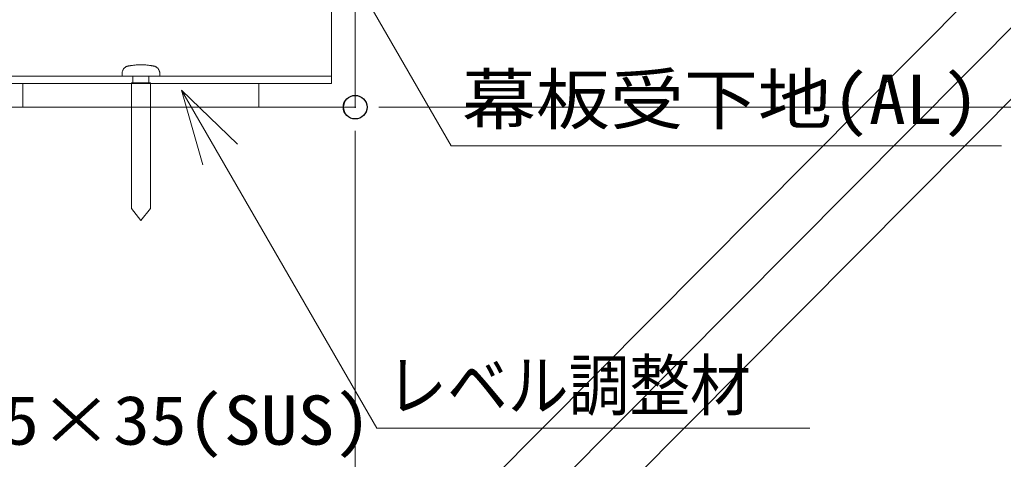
# Model space of a CAD drawing. Units: millimetres, scale not verified. Extents: x -829 to 829, y -160 to 161.
# Drawn here: x 215.25 to 256.93, y -52.06 to -33.41 of the extents above; entities that cross this region are included whole.
import ezdxf
from ezdxf.enums import TextEntityAlignment as Align

# ---------------------------------------------------------------- set-up
doc = ezdxf.new("R2010")
doc.units = ezdxf.units.MM
doc.header["$LTSCALE"] = 2
doc.header["$PDMODE"] = 32
doc.header["$PDSIZE"] = 1
for name, color, linetype, lineweight in [('0-0_一般', 4, 'Continuous', 9), ('0-1_根太', 4, 'Continuous', 9), ('0-4_寸法', 7, 'Continuous', 9), ('0-7_文字', 4, 'Continuous', 9)]:
    doc.layers.add(name, color=color, linetype=linetype, lineweight=lineweight)
doc.layers.add('0-6_Defpoints', color=7, linetype='Continuous')
doc.styles.add('ＭＳ ゴシック', font='')
doc.styles.get('ＭＳ ゴシック').set_extended_font_data('MS Gothic')

# ---------------------------------------------------------------- blocks, each defined once
blk = doc.blocks.new('グループ-78-1')
at = {"layer": '0-1_根太'}
for p, q in [((410.78, 50), (410.78, 120)), ((-230.02, 53.2), (410.78, 53.2)), ((-230.02, 50), (410.78, 50))]:
    blk.add_line(p, q, dxfattribs=at)
blk = doc.blocks.new('グループ-84-1')
at = {"layer": '0-0_一般'}
for p, q in [((326.59, 53.2), (326.59, 50.4)), ((333.38, 50.4), (333.38, 53.2))]:
    blk.add_line(p, q, dxfattribs=at)
for points in [[(321.98, 53.2), (321.98, 53.25), (321.98, 53.3), (321.98, 53.36), (321.98, 53.41), (321.98, 53.46), (321.98, 53.51), (321.98, 53.57), (321.98, 53.62), (321.98, 53.67), (321.98, 53.72), (321.98, 53.77), (321.98, 53.83), (321.98, 53.88), (321.98, 53.93), (321.98, 53.98), (321.98, 54.04), (321.98, 54.09), (321.98, 54.14), (321.98, 54.19), (321.98, 54.25), (321.98, 54.3), (321.99, 54.46), (322, 54.66), (322.03, 54.86), (322.07, 55.06), (322.13, 55.27), (322.2, 55.47), (322.29, 55.67), (322.39, 55.87), (322.5, 56.05), (322.63, 56.24), (322.77, 56.41), (322.92, 56.57), (323.08, 56.72), (323.25, 56.86), (323.43, 56.99), (323.61, 57.1), (323.8, 57.2), (323.99, 57.28)], [(323.99, 57.28), (324.19, 57.35), (324.39, 57.41), (324.58, 57.45), (324.71, 57.48), (324.77, 57.49), (324.83, 57.49), (324.89, 57.5), (324.95, 57.51), (325.01, 57.52), (325.08, 57.53), (325.14, 57.54), (325.2, 57.55), (325.26, 57.56), (325.32, 57.57), (325.38, 57.58), (325.44, 57.59), (325.51, 57.6), (325.57, 57.61), (325.63, 57.62), (325.69, 57.63), (325.75, 57.64), (325.81, 57.65), (325.87, 57.66), (325.94, 57.67), (326.08, 57.69), (326.45, 57.75), (326.83, 57.8), (327.21, 57.84), (327.58, 57.88), (327.96, 57.92), (328.34, 57.94), (328.71, 57.97), (329.09, 57.98), (329.46, 57.99), (329.84, 58), (330.22, 58), (330.59, 57.99), (330.97, 57.98), (331.35, 57.96)], [(331.35, 57.96), (331.72, 57.94), (332.1, 57.91), (332.48, 57.87), (332.85, 57.83), (333.23, 57.79), (333.61, 57.74), (333.98, 57.68), (334.04, 57.67), (334.11, 57.66), (334.17, 57.65), (334.23, 57.64), (334.29, 57.63), (334.35, 57.62), (334.41, 57.61), (334.47, 57.6), (334.54, 57.59), (334.6, 57.58), (334.66, 57.57), (334.72, 57.56), (334.78, 57.55), (334.84, 57.54), (334.9, 57.53), (334.97, 57.52), (335.03, 57.51), (335.09, 57.5), (335.15, 57.49), (335.21, 57.48), (335.27, 57.47), (335.43, 57.44), (335.63, 57.4), (335.82, 57.34), (336.02, 57.26), (336.21, 57.17), (336.4, 57.07), (336.58, 56.96), (336.76, 56.83), (336.93, 56.68), (337.09, 56.53), (337.24, 56.37)], [(337.24, 56.37), (337.37, 56.19), (337.5, 56.01), (337.61, 55.82), (337.7, 55.62), (337.78, 55.42), (337.85, 55.22), (337.9, 55.01), (337.94, 54.81), (337.97, 54.61), (337.98, 54.41), (337.98, 54.28), (337.98, 54.23), (337.98, 54.18), (337.98, 54.13), (337.98, 54.08), (337.98, 54.02), (337.98, 53.97), (337.98, 53.92), (337.98, 53.87), (337.98, 53.81), (337.98, 53.76), (337.98, 53.71), (337.98, 53.66), (337.98, 53.6), (337.98, 53.55), (337.98, 53.5), (337.98, 53.45), (337.98, 53.4), (337.98, 53.34), (337.98, 53.29), (337.98, 53.24), (337.79, 53.2), (337.04, 53.2), (336.29, 53.2), (335.54, 53.2), (334.78, 53.2), (334.03, 53.2), (333.28, 53.2), (332.52, 53.2)], [(332.52, 53.2), (331.77, 53.2), (331.02, 53.2), (330.26, 53.2), (329.51, 53.2), (328.76, 53.2), (328.01, 53.2), (327.25, 53.2), (326.5, 53.2), (325.75, 53.2), (324.99, 53.2), (324.24, 53.2), (323.49, 53.2), (322.74, 53.2), (321.98, 53.2), (321.98, 53.2)]]:
    blk.add_lwpolyline(points, dxfattribs=at)
blk.add_lwpolyline([(325.98, 50.4), (325.98, -3), (329.98, -8), (333.98, -3), (333.98, 50.4)], close=True, dxfattribs=at)
blk = doc.blocks.new('階段')
at = {"layer": '0-0_一般'}
blk.add_lwpolyline([(279.98, 50), (379.98, 50), (379.98, 40), (279.98, 40)], close=True, dxfattribs=at)
blk.add_blockref('グループ-84-1', (0, 0), dxfattribs=at)
at = {"layer": '0-1_根太'}
blk.add_blockref('グループ-78-1', (0, 0), dxfattribs=at)

msp = doc.modelspace()

# ---------------------------------------------------------------- linework, layer by layer
at = {"layer": '0-0_一般', "color": 7}
for p, q in [((280.687, -7.122), (212.42, -75.924)), ((283.687, -7.122), (215.42, -75.924)), ((286.687, -7.122), (218.42, -75.924))]:
    msp.add_line(p, q, dxfattribs=at)
at = {"layer": '0-0_一般', "color": 1}
msp.add_line((229.467, -7.122), (229.467, -37.122), dxfattribs=at)
msp.add_lwpolyline([(229.469, -37.122), (170.467, -37.122), (170.467, -67.122)], dxfattribs=at)
at = {"layer": '0-4_寸法'}
for p, q in [((230.469, -37.122), (320.489, -37.122)), ((229.467, -38.122), (229.467, -87.122))]:
    msp.add_line(p, q, dxfattribs=at)
at = {"layer": '0-6_Defpoints'}
for p in [(229.467, -37.122), (229.469, -37.122)]:
    msp.add_point(p, dxfattribs=at)
at = {"layer": '0-7_文字'}
for p, q in [((233.528, -38.756), (225.293, -24.491)), ((230.389, -50.742), (222.111, -36.404)), ((233.528, -38.756), (256.858, -38.756)), ((230.389, -50.742), (248.736, -50.742))]:
    msp.add_line(p, q, dxfattribs=at)
msp.add_lwpolyline([(223.017, -39.563), (222.111, -36.404), (224.475, -38.687)], dxfattribs=at)

# ---------------------------------------------------------------- block references
at = {"layer": '0-0_一般', "xscale": 0.1, "yscale": 0.1}
msp.add_blockref('階段', (187.389, -41.122), dxfattribs=at)

# ---------------------------------------------------------------- texts
at = {"layer": '0-7_文字', "style": 'ＭＳ ゴシック'}
for s, height, width, p in [('幕板受下地(AL)', 2.09, 1.1, (233.99, -38.461)), ('レベル調整材', 2.097, 0.9, (230.786, -50.6)), ('コンクリートビス5×35(SUS)', 2.09, 1.1, (189.428, -52.068))]:
    msp.add_text(s, height=height, dxfattribs=dict(at, width=width)).set_placement(p, align=Align.BOTTOM_LEFT)

doc.saveas('drawing.dxf')
